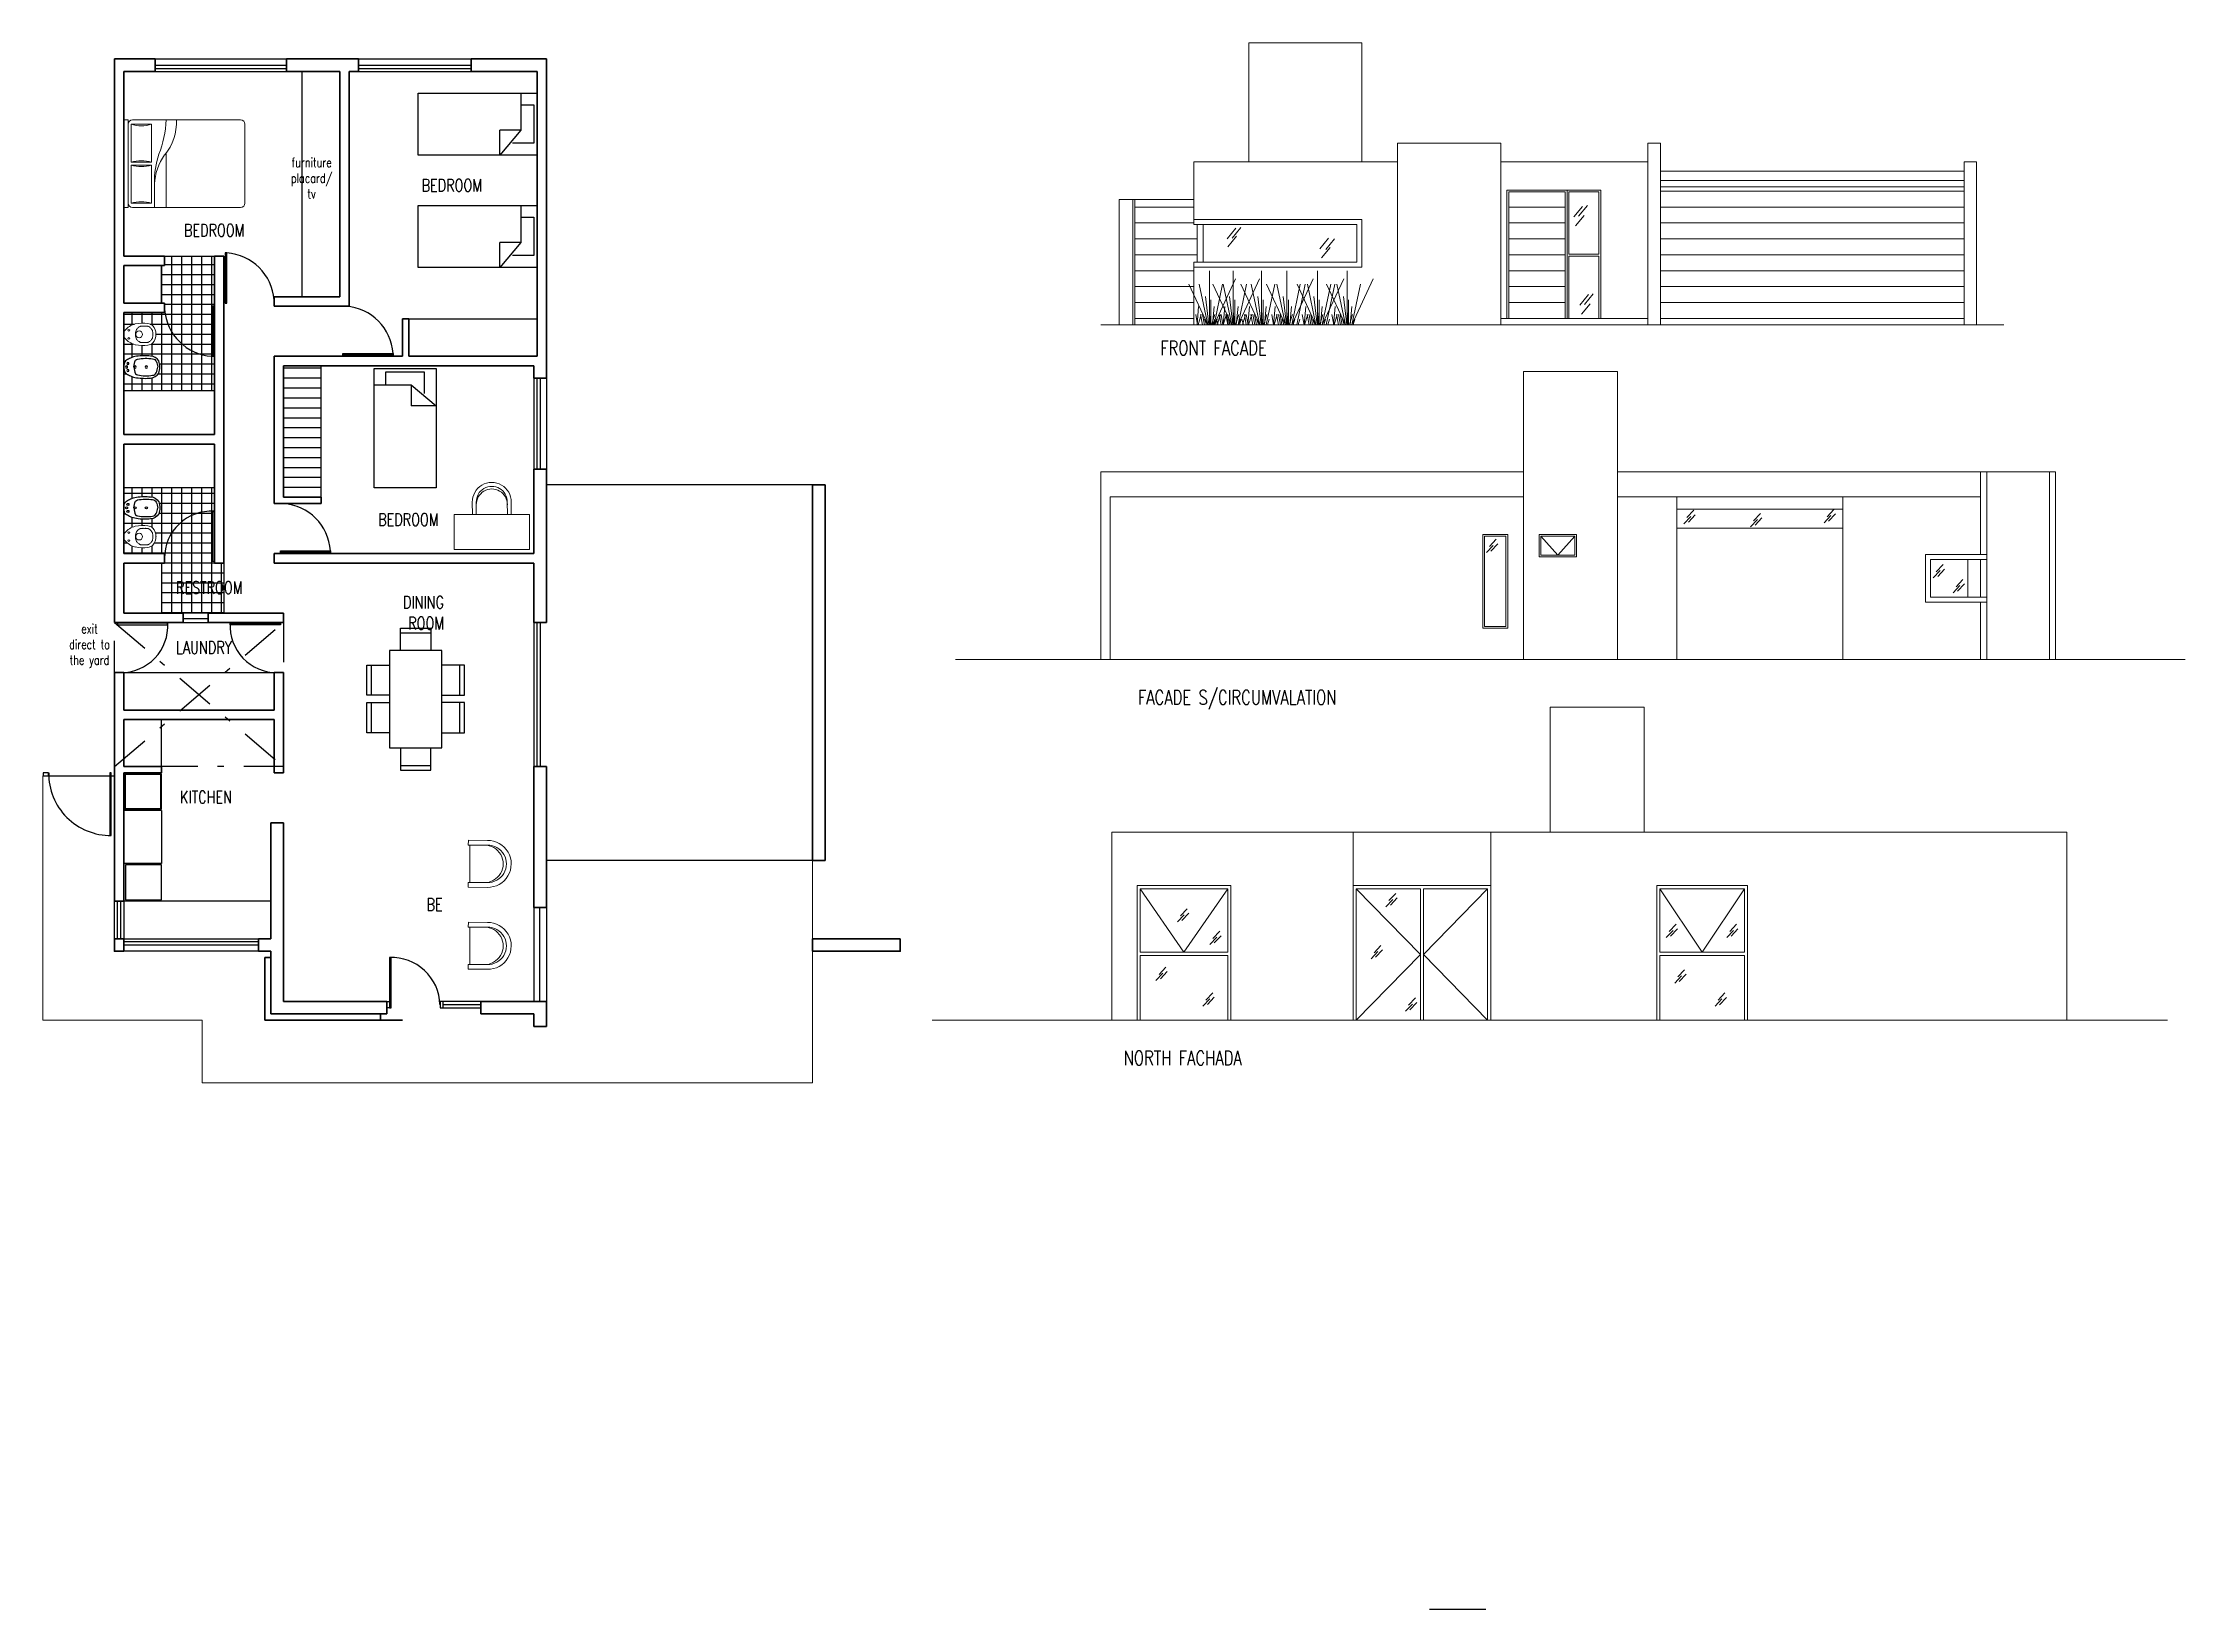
# Model space of a CAD drawing. Header units: millimetres. Extents: x 3225 to 3437, y -321 to -282.
# Drawn here: x 3402.81 to 3437.02, y -320.94 to -295.93 of the extents above; entities outside this region: 1.
import ezdxf

# ---------------------------------------------------------------- set-up
doc = ezdxf.new("R2010")
doc.units = ezdxf.units.MM
doc.linetypes.add('TRAZO_Y_PUNTO', pattern=[25.4, 12.7, -6.35, 0, -6.35])
doc.layers.get('0').update_dxf_attribs({"color": 9})
for name, color, linetype in [('00_LINEASVISTA', 8, 'Continuous'), ('01_CARPINTERIAS', 3, 'Continuous'), ('10_EQUIPAMOVIL', 139, 'Continuous'), ('10_EQUIPO FIJO', 8, 'Continuous'), ('EJES', 12, 'TRAZO_Y_PUNTO'), ('LINEVISTAFINO PA', 250, 'Continuous'), ('T_textos_100', 2, 'Continuous')]:
    doc.layers.add(name, color=color, linetype=linetype)
doc.layers.add('Gris claro fachada', color=254, linetype='Continuous', lineweight=9)
doc.layers.add('T_cotas_100', color=2, linetype='Continuous', lineweight=35)
doc.styles.add('especificaciones', font='romans.shx', dxfattribs={"width": 0.75})

# ---------------------------------------------------------------- blocks, each defined once
blk = doc.blocks.new('kk')
at = {"layer": '10_EQUIPAMOVIL'}
for p, q in [((3221.313, -309.868), (3220.833, -309.868)), ((3221.913, -309.868), (3221.433, -309.868)), ((3220.602, -310.993), (3220.602, -310.153)), ((3220.317, -310.333), (3220.317, -310.813)), ((3222.438, -310.333), (3222.438, -310.813)), ((3221.313, -311.278), (3220.833, -311.278)), ((3221.913, -311.278), (3221.433, -311.278))]:
    blk.add_line(p, q, dxfattribs=at)
for points in [[(3221.313, -310.153), (3221.313, -309.793), (3220.833, -309.793), (3220.833, -310.153)], [(3221.913, -310.153), (3221.913, -309.793), (3221.433, -309.793), (3221.433, -310.153)], [(3220.602, -310.153), (3222.153, -310.153), (3222.153, -310.993), (3220.602, -310.993)], [(3220.602, -310.333), (3220.242, -310.333), (3220.242, -310.813), (3220.602, -310.813)], [(3222.153, -310.333), (3222.513, -310.333), (3222.513, -310.813), (3222.153, -310.813)], [(3221.313, -310.993), (3221.313, -311.353), (3220.833, -311.353), (3220.833, -310.993)], [(3221.913, -310.993), (3221.913, -311.353), (3221.433, -311.353), (3221.433, -310.993)]]:
    blk.add_lwpolyline(points, dxfattribs=at)
blk = doc.blocks.new('cama-s')
at = {"layer": '10_EQUIPAMOVIL'}
for p, q in [((0, 0.488), (0, -0.488)), ((1.875, 0.488), (0, 0.488)), ((0.255, 0.488), (0.255, -0.096)), ((1.875, -0.488), (1.875, 0.488)), ((0.255, 0.303), (0.052, 0.303)), ((0.052, 0.303), (0.052, -0.301)), ((0.052, -0.301), (0.389, -0.301)), ((0.255, -0.096), (0.586, -0.488)), ((0.255, -0.096), (0.586, -0.096)), ((0.586, -0.488), (0.586, -0.096)), ((0, -0.488), (1.875, -0.488))]:
    blk.add_line(p, q, dxfattribs=at)
blk = doc.blocks.new('SAPLS505')
at = {"layer": '10_EQUIPO FIJO'}
blk.add_lwpolyline([(-0.097, -0.628, -0.262722), (-0.176, -0.5, -0.061431), (-0.171, -0.274, -0.073837), (-0.143, -0.178, -0.02136), (-0.11, -0.116, -0.217458), (-0.046, -0.075, -0.067695), (0, -0.071, -0.067639), (0.045, -0.075, -0.190009), (0.109, -0.116, -0.02136), (0.143, -0.178, -0.069685), (0.171, -0.274, -0.061431), (0.176, -0.5, -0.262722), (0.097, -0.628, -0.09682), (0, -0.645, -0.096471), (-0.097, -0.628)], format="xyb", close=True, dxfattribs=at)
for points in [[(-0.127, -0.29, 0.084724), (-0.132, -0.53, 0.252864), (-0.091, -0.589, 0.103412), (-0.001, -0.612, 0.103412)], [(-0.001, -0.231, 0.087783), (-0.109, -0.258, 0.148188), (-0.127, -0.29, 0.09678)], [(0, -0.231, -0.087783), (0.109, -0.258, -0.148188), (0.127, -0.29, -0.09678)], [(0.127, -0.29, -0.084724), (0.132, -0.53, -0.252864), (0.091, -0.589, -0.103412), (0, -0.612, -0.103412)]]:
    blk.add_lwpolyline(points, format="xyb", dxfattribs=at)
for centre, radius in [((-0.056, -0.137), 0.0166), ((0, -0.116), 0.0166), ((0, -0.253), 0.0171), ((0.056, -0.137), 0.0166), ((0, -0.431), 0.0166)]:
    blk.add_circle(centre, radius, dxfattribs=at)
blk = doc.blocks.new('cama 2p02-planta')
for p, q in [((0, -0.762), (0, 0.762)), ((0.076, 0.762), (0, 0.762)), ((0.076, -0.762), (0.076, 0.762)), ((0.152, 0.762), (2.032, 0.762)), ((0.533, 0.343), (0.533, 0.762)), ((0.737, -0.178), (0.737, 0.762)), ((0.483, 0.686), (0.127, 0.686)), ((0.127, 0.686), (0.127, 0.025)), ((0.483, 0.025), (0.483, 0.686)), ((2.108, 0.686), (2.108, -0.686)), ((0.127, 0.025), (0.483, 0.025)), ((0.483, -0.025), (0.127, -0.025)), ((0.127, -0.025), (0.127, -0.686)), ((0.483, -0.686), (0.483, -0.025)), ((0.127, -0.686), (0.483, -0.686)), ((0.076, -0.762), (0, -0.762)), ((2.032, -0.762), (0.152, -0.762))]:
    blk.add_line(p, q)
for centre, radius, start, end in [((0.152, 0.686), 0.0762, 90, 180), ((2.032, 0.686), 0.0762, 0, 90), ((0.305, 1.295), 0.635, 253.7398, 286.2602), ((0.305, -0.584), 0.635, 73.7398, 106.2602), ((1.466, 0.397), 0.934, 182.5398, 216.0403), ((2.127, 0.322), 1.594, 179.2582, 197.8034), ((0.305, 0.584), 0.635, 253.7398, 286.2602), ((-1.131, -0.847), 1.869, 2.616, 21.4069), ((0.019, -0.724), 0.898, 357.5673, 39.5461), ((0.152, -0.686), 0.0762, 180, 270), ((0.305, -1.295), 0.635, 73.7398, 106.2602), ((2.032, -0.686), 0.0762, 270, 0)]:
    blk.add_arc(centre, radius, start, end)
blk = doc.blocks.new('sofa 02-planta')
at = {"linetype": 'ByBlock'}
for p, q in [((-0.686, 0.375), (-0.381, 0.375)), ((-0.686, 0.299), (-0.686, 0.375)), ((-0.381, 0.299), (-0.686, 0.299)), ((-0.66, 0.299), (-0.66, -0.299)), ((-0.381, -0.299), (-0.686, -0.299)), ((-0.686, -0.299), (-0.686, -0.375)), ((-0.686, -0.375), (-0.381, -0.375))]:
    blk.add_line(p, q, dxfattribs=at)
for centre, radius, start, end in [((-0.375, 0), 0.375, 269.0906, 90.9094), ((-0.426, 0), 0.299, 268.861, 91.139), ((-0.375, 0), 0.299, 268.861, 91.139)]:
    blk.add_arc(centre, radius, start, end, dxfattribs=at)

msp = doc.modelspace()

# ---------------------------------------------------------------- hatches: boundary and pattern name
at = {"layer": '00_LINEASVISTA'}
h = msp.add_hatch(dxfattribs=at)
h.set_pattern_fill('ANSI31', color=256, scale=0.05, angle=135, style=0)
h.set_pattern_definition([(7e-15, (3407.24805, -303.18574), (0, -0.15875), [])])
h.paths.add_polyline_path([(3406.648, -301.086), (3407.248, -301.086), (3407.248, -303.186), (3406.648, -303.186)])
at = {"layer": '10_EQUIPAMOVIL'}
h = msp.add_hatch(dxfattribs=at)
h.set_pattern_fill('NET', color=256, scale=0.05, style=0)
h.set_pattern_definition([(0, (6825.92892, -605.38159), (0, 0.15875), []), (90, (6825.92892, -605.38159), (-0.15875, 0), [])])
h.paths.add_polyline_path([(3405.503, -300.136), (3405.528, -300.136), (3405.528, -300.936), (3405.503, -300.936, -0.372752), (3404.748, -300.186), (3404.748, -300.236), (3404.098, -300.236), (3404.098, -300.555, -0.125372), (3404.119, -300.52, -0.055228), (3404.188, -300.459, -0.087544), (3404.282, -300.42, -0.077115), (3404.482, -300.412, -0.148188), (3404.562, -300.448, -0.192995), (3404.612, -300.585, -0.192995), (3404.562, -300.722, -0.148185), (3404.482, -300.757, -0.077115), (3404.282, -300.75, -0.087544), (3404.188, -300.71, -0.055228), (3404.119, -300.65, -0.126749), (3404.098, -300.615), (3404.098, -301.486), (3405.548, -301.486), (3405.548, -299.336), (3404.748, -299.336), (3404.748, -299.486), (3404.698, -299.486), (3404.698, -300.086), (3404.748, -300.086), (3404.748, -300.186, 0.372752), (3405.503, -300.936)])
h.paths.add_polyline_path([(3404.302, -300.936, 0.073837), (3404.206, -300.964, 0.02136), (3404.143, -300.998, 0.217458), (3404.102, -301.062, 0.067695), (3404.098, -301.107, 0.067639), (3404.102, -301.153, 0.190009), (3404.143, -301.217, 0.02136), (3404.206, -301.25, 0.069536), (3404.301, -301.278, 0.061489), (3404.527, -301.283, 0.262722), (3404.655, -301.204, 0.09682), (3404.672, -301.107, 0.096471), (3404.655, -301.01, 0.262722), (3404.527, -300.931, 0.061431)])
h.paths.add_polyline_path([(3404.475, -301.107, -1), (3404.442, -301.107, -1)], flags=16)
h.paths.add_polyline_path([(3404.298, -301.107, -1), (3404.263, -301.107, -1)], flags=16)
h.paths.add_polyline_path([(3404.181, -301.051, -1), (3404.148, -301.051, -1)], flags=16)
h.paths.add_polyline_path([(3404.16, -301.107, -1), (3404.127, -301.107, -1)], flags=16)
h.paths.add_polyline_path([(3404.181, -301.163, -1), (3404.148, -301.163, -1)], flags=16)
h.paths.add_polyline_path([(3404.748, -304.147), (3404.748, -304.236), (3404.698, -304.236), (3404.698, -305.036), (3405.048, -305.036), (3405.448, -305.036), (3405.698, -305.036), (3405.698, -304.236), (3405.548, -304.236), (3405.548, -303.036), (3404.098, -303.036), (3404.098, -303.341, -0.045327), (3404.102, -303.311, -0.190009), (3404.143, -303.247, -0.02136), (3404.206, -303.213, -0.069536), (3404.301, -303.185, -0.061489), (3404.527, -303.18, -0.262722), (3404.655, -303.26, -0.09682), (3404.672, -303.356, -0.096471), (3404.655, -303.453, -0.262722), (3404.527, -303.532, -0.061431), (3404.302, -303.528, -0.073837), (3404.206, -303.5, -0.02136), (3404.143, -303.466, -0.217458), (3404.102, -303.402, -0.045208), (3404.098, -303.371), (3404.098, -303.785, -0.126749), (3404.119, -303.75, -0.055228), (3404.188, -303.689, -0.087544), (3404.282, -303.65, -0.077115), (3404.482, -303.643, -0.148188), (3404.562, -303.678, -0.192995), (3404.612, -303.815, -0.192995), (3404.562, -303.952, -0.148185), (3404.482, -303.987, -0.077115), (3404.282, -303.98, -0.087544), (3404.188, -303.941, -0.055228), (3404.119, -303.88, -0.125372), (3404.098, -303.845), (3404.098, -304.086), (3404.748, -304.086), (3404.748, -304.147, -0.429508), (3405.538, -303.411), (3405.538, -304.211), (3405.513, -304.211), (3405.513, -303.411), (3405.538, -303.411, 0.429508)])
h.paths.add_polyline_path([(3404.842, -304.818), (3406.042, -304.818), (3406.042, -304.479), (3404.842, -304.479)], flags=9)
h = msp.add_hatch(dxfattribs=at)
h.set_pattern_fill('ANSI31', color=256, angle=135, style=0)
h.set_pattern_definition([(180, (3424.9532, -320.9386), (-7e-16, -3.175), [])])
h.paths.add_polyline_path([(3425.853, -318.919), (3424.953, -318.919), (3424.953, -320.939), (3425.853, -320.939)])
at = {"layer": 'Gris claro fachada'}
h = msp.add_hatch(dxfattribs=at)
h.set_pattern_fill('ANSI31', color=256, scale=0.08, angle=135, style=0)
h.set_pattern_definition([(180, (3427.85536, -300.3313), (0, -0.254), [])])
h.paths.add_polyline_path([(3433.488, -298.231), (3428.638, -298.231), (3428.638, -300.331), (3433.488, -300.331)])
h.paths.add_polyline_path([(3426.218, -300.331), (3427.118, -300.331), (3427.118, -298.311), (3426.218, -298.311)])
h.paths.add_polyline_path([(3421.188, -299.431), (3421.238, -299.431), (3421.238, -298.831), (3421.188, -298.831), (3421.188, -298.431), (3420.245, -298.431), (3420.245, -300.431), (3421.188, -300.431)])

# ---------------------------------------------------------------- linework, layer by layer
at = {"layer": '00_LINEASVISTA'}
for p, q in [((3404.598, -296.186), (3406.698, -296.186)), ((3407.847, -296.186), (3409.648, -296.186)), ((3407.248, -303.186), (3407.248, -301.086)), ((3410.848, -301.286), (3410.848, -302.736)), ((3405.548, -301.486), (3404.098, -301.486)), ((3405.548, -303.036), (3404.098, -303.036)), ((3415.098, -302.986), (3410.848, -302.986)), ((3404.698, -304.236), (3404.698, -305.036)), ((3404.098, -305.986), (3406.498, -305.986)), ((3404.698, -307.486), (3404.698, -306.736)), ((3404.698, -308.186), (3404.098, -308.186)), ((3404.698, -308.186), (3404.698, -309.036)), ((3404.698, -309.036), (3404.098, -309.036)), ((3415.098, -308.986), (3410.848, -308.986)), ((3403.948, -310.236), (3403.948, -309.636)), ((3406.448, -309.636), (3404.098, -309.636)), ((3406.248, -310.436), (3404.098, -310.436))]:
    msp.add_line(p, q, dxfattribs=at)
for points in [[(3404.698, -307.603), (3404.108, -307.603), (3404.108, -308.164), (3404.698, -308.164)], [(3404.688, -307.613), (3404.118, -307.613), (3404.118, -308.154), (3404.688, -308.154)], [(3404.698, -309.057), (3404.124, -309.057), (3404.124, -309.616), (3404.698, -309.616)]]:
    msp.add_lwpolyline(points, close=True, dxfattribs=at)
at = {"layer": '01_CARPINTERIAS'}
for p, q in [((3404.598, -296.286), (3406.698, -296.286)), ((3407.847, -296.286), (3409.648, -296.286)), ((3404.598, -296.341), (3406.698, -296.341)), ((3404.598, -296.386), (3406.698, -296.386)), ((3407.847, -296.341), (3409.648, -296.341)), ((3407.847, -296.386), (3409.648, -296.386)), ((3410.648, -301.286), (3410.648, -302.736)), ((3410.693, -301.286), (3410.693, -302.736)), ((3410.748, -301.286), (3410.748, -302.736)), ((3405.448, -305.036), (3405.048, -305.036)), ((3405.048, -305.121), (3405.448, -305.121)), ((3405.048, -305.186), (3405.448, -305.186)), ((3410.648, -305.186), (3410.648, -307.486)), ((3410.693, -305.186), (3410.693, -307.486)), ((3410.748, -305.186), (3410.748, -307.486)), ((3403.998, -310.236), (3403.998, -309.636)), ((3404.048, -310.236), (3404.048, -309.636)), ((3404.098, -309.636), (3404.098, -310.236)), ((3410.648, -309.736), (3410.648, -311.236)), ((3410.743, -311.236), (3410.743, -309.736)), ((3410.848, -309.736), (3410.848, -311.236)), ((3404.098, -310.236), (3406.248, -310.236)), ((3406.248, -310.286), (3404.098, -310.286)), ((3406.248, -310.336), (3404.098, -310.336)), ((3409.198, -311.336), (3409.198, -311.236)), ((3409.198, -311.286), (3409.798, -311.286))]:
    msp.add_line(p, q, dxfattribs=at)
for points in [[(3405.718, -300.086), (3405.743, -300.086), (3405.743, -299.286), (3405.718, -299.286)], [(3405.528, -300.136), (3405.503, -300.136), (3405.503, -300.936), (3405.528, -300.936)], [(3407.598, -300.916), (3407.598, -300.891), (3408.398, -300.891), (3408.398, -300.916)], [(3405.538, -304.211), (3405.513, -304.211), (3405.513, -303.411), (3405.538, -303.411)], [(3406.598, -304.066), (3406.598, -304.041), (3407.398, -304.041), (3407.398, -304.066)], [(3403.998, -305.196), (3403.998, -305.221), (3404.798, -305.221), (3404.798, -305.196)], [(3406.598, -305.196), (3406.598, -305.221), (3405.798, -305.221), (3405.798, -305.196)], [(3402.898, -307.586), (3402.809, -307.586), (3402.809, -307.636), (3402.898, -307.636)], [(3403.898, -307.586), (3403.873, -307.586), (3403.873, -308.586), (3403.898, -308.586)], [(3408.342, -311.336), (3408.367, -311.336), (3408.367, -310.536), (3408.342, -310.536)], [(3408.298, -311.236), (3408.342, -311.236), (3408.342, -311.336), (3408.298, -311.336)], [(3409.798, -311.236), (3409.148, -311.236), (3409.148, -311.336), (3409.798, -311.336)]]:
    msp.add_lwpolyline(points, close=True, dxfattribs=at)
for centre, radius, start, end in [((3405.687, -300.097), 0.813, 4.3043, 86.0764), ((3405.559, -300.125), 0.813, 184.3043, 266.0764), ((3407.587, -300.946), 0.813, 3.9236, 85.6957), ((3405.493, -304.154), 0.745, 86.5084, 180.5159), ((3406.587, -304.096), 0.813, 3.9236, 85.6957), ((3404.055, -305.241), 0.745, 269.4841, 3.4916), ((3406.541, -305.241), 0.745, 176.5084, 270.5159), ((3403.886, -307.598), 0.988, 179.2748, 270.7252), ((3408.377, -311.306), 0.771, 1.4947, 92.6458)]:
    msp.add_arc(centre, radius, start, end, dxfattribs=at)
at = {"layer": '10_EQUIPAMOVIL'}
for p, q in [((3404.748, -299.336), (3405.548, -299.336)), ((3404.698, -300.086), (3404.698, -299.486)), ((3408.648, -300.336), (3410.698, -300.336)), ((3405.698, -304.236), (3405.698, -305.036)), ((3402.809, -307.636), (3403.948, -307.636))]:
    msp.add_line(p, q, dxfattribs=at)
at = {"layer": 'EJES', "ltscale": 0.05}
for p, q in [((3403.948, -305.186), (3406.648, -307.486)), ((3403.948, -307.486), (3406.648, -305.186))]:
    msp.add_line(p, q, dxfattribs=at)
msp.add_lwpolyline([(3406.648, -307.486), (3403.948, -307.486), (3403.948, -305.186), (3406.648, -305.186)], close=True, dxfattribs=at)
at = {"layer": 'Gris claro fachada'}
for p, q in [((3423.868, -295.931), (3422.068, -295.931)), ((3422.068, -295.931), (3422.068, -297.831)), ((3423.868, -297.831), (3423.868, -295.931)), ((3424.438, -297.531), (3426.088, -297.531)), ((3424.438, -297.531), (3424.438, -300.431)), ((3426.088, -300.431), (3426.088, -297.531)), ((3428.438, -297.531), (3428.638, -297.531)), ((3428.438, -297.531), (3428.438, -300.431)), ((3428.638, -297.531), (3428.638, -300.431)), ((3424.438, -297.831), (3421.188, -297.831)), ((3421.188, -298.831), (3421.188, -297.831)), ((3426.088, -297.831), (3428.438, -297.831)), ((3428.638, -297.981), (3433.488, -297.981)), ((3426.188, -300.331), (3426.188, -298.281)), ((3426.188, -298.281), (3427.688, -298.281)), ((3426.218, -300.331), (3426.218, -298.311)), ((3426.218, -298.311), (3427.118, -298.311)), ((3427.118, -300.331), (3427.118, -298.311)), ((3427.148, -300.331), (3427.148, -298.281)), ((3427.178, -299.306), (3427.178, -298.311)), ((3427.178, -298.311), (3427.658, -298.311)), ((3427.658, -298.311), (3427.658, -299.306)), ((3427.688, -298.281), (3427.688, -298.281)), ((3427.688, -298.281), (3427.688, -300.331)), ((3428.638, -298.131), (3433.488, -298.131)), ((3428.638, -298.231), (3433.488, -298.231)), ((3419.995, -298.431), (3421.188, -298.431)), ((3419.995, -298.431), (3419.995, -300.431)), ((3420.215, -300.431), (3420.215, -298.431)), ((3420.215, -298.431), (3420.215, -298.431)), ((3420.245, -298.431), (3420.245, -300.431)), ((3427.257, -298.71), (3427.395, -298.542)), ((3427.284, -298.854), (3427.423, -298.686)), ((3427.333, -298.697), (3427.472, -298.529)), ((3421.188, -298.751), (3423.868, -298.751)), ((3421.188, -298.831), (3423.788, -298.831)), ((3421.238, -298.831), (3421.238, -299.431)), ((3421.338, -298.831), (3421.338, -299.431)), ((3421.721, -299.06), (3421.86, -298.892)), ((3421.728, -299.186), (3421.867, -299.018)), ((3421.798, -299.047), (3421.937, -298.879)), ((3423.788, -299.431), (3423.788, -298.831)), ((3423.868, -299.511), (3423.868, -298.751)), ((3423.198, -299.22), (3423.337, -299.052)), ((3423.226, -299.365), (3423.365, -299.197)), ((3423.294, -299.229), (3423.433, -299.061)), ((3427.658, -299.306), (3427.178, -299.306)), ((3427.178, -300.331), (3427.178, -299.336)), ((3427.658, -299.336), (3427.178, -299.336)), ((3427.658, -299.336), (3427.658, -300.331)), ((3421.188, -299.431), (3423.788, -299.431)), ((3421.188, -299.431), (3421.188, -300.431)), ((3421.188, -299.511), (3423.868, -299.511)), ((3421.435, -300.431), (3421.435, -299.571)), ((3421.511, -300.431), (3421.853, -299.697)), ((3421.818, -300.431), (3421.818, -299.571)), ((3421.894, -300.431), (3422.236, -299.697)), ((3422.267, -300.431), (3422.267, -299.571)), ((3422.675, -300.431), (3422.675, -299.571)), ((3422.75, -300.431), (3423.092, -299.697)), ((3423.164, -300.431), (3423.164, -299.571)), ((3423.239, -300.431), (3423.581, -299.697)), ((3423.635, -300.431), (3423.635, -299.571)), ((3423.71, -300.431), (3424.053, -299.697)), ((3421.41, -300.431), (3421.108, -299.783)), ((3421.41, -300.431), (3421.273, -299.783)), ((3421.429, -300.431), (3421.376, -299.982)), ((3421.46, -300.431), (3421.46, -300.034)), ((3421.793, -300.431), (3421.491, -299.783)), ((3421.511, -300.431), (3421.647, -299.783)), ((3421.793, -300.431), (3421.656, -299.783)), ((3421.812, -300.431), (3421.759, -299.982)), ((3421.843, -300.431), (3421.843, -300.034)), ((3421.894, -300.431), (3422.031, -299.783)), ((3422.242, -300.431), (3421.939, -299.783)), ((3422.242, -300.431), (3422.105, -299.783)), ((3422.261, -300.431), (3422.207, -299.982)), ((3422.292, -300.431), (3422.292, -300.034)), ((3422.342, -300.431), (3422.479, -299.783)), ((3422.65, -300.431), (3422.347, -299.783)), ((3422.65, -300.431), (3422.513, -299.783)), ((3422.669, -300.431), (3422.615, -299.982)), ((3422.7, -300.431), (3422.7, -300.034)), ((3422.75, -300.431), (3422.887, -299.783)), ((3422.831, -300.431), (3422.968, -299.783)), ((3423.138, -300.431), (3422.836, -299.783)), ((3423.138, -300.431), (3423.002, -299.783)), ((3423.157, -300.431), (3423.104, -299.982)), ((3423.189, -300.431), (3423.189, -300.034)), ((3423.239, -300.431), (3423.376, -299.783)), ((3423.303, -300.431), (3423.439, -299.783)), ((3423.61, -300.431), (3423.307, -299.783)), ((3423.61, -300.431), (3423.473, -299.783)), ((3423.629, -300.431), (3423.575, -299.982)), ((3423.66, -300.431), (3423.66, -300.034)), ((3423.71, -300.431), (3423.847, -299.783)), ((3427.35, -300.119), (3427.488, -299.951)), ((3427.426, -300.107), (3427.565, -299.939)), ((3421.248, -300.431), (3421.218, -300.268)), ((3421.238, -300.431), (3421.264, -300.14)), ((3421.254, -300.431), (3421.305, -300.267)), ((3421.324, -300.431), (3421.294, -300.268)), ((3421.356, -300.431), (3421.326, -300.268)), ((3421.387, -300.431), (3421.359, -300.342)), ((3421.449, -300.431), (3421.439, -300.242)), ((3421.471, -300.431), (3421.522, -300.267)), ((3421.483, -300.431), (3421.51, -300.14)), ((3421.495, -300.431), (3421.523, -300.342)), ((3421.534, -300.431), (3421.561, -300.342)), ((3421.578, -300.431), (3421.55, -300.342)), ((3421.56, -300.431), (3421.611, -300.267)), ((3421.623, -300.431), (3421.593, -300.268)), ((3421.652, -300.431), (3421.622, -300.268)), ((3421.654, -300.431), (3421.681, -300.14)), ((3421.658, -300.431), (3421.709, -300.267)), ((3421.728, -300.431), (3421.698, -300.268)), ((3421.739, -300.431), (3421.709, -300.268)), ((3421.76, -300.431), (3421.73, -300.268)), ((3421.77, -300.431), (3421.742, -300.342)), ((3421.832, -300.431), (3421.822, -300.242)), ((3421.854, -300.431), (3421.905, -300.267)), ((3421.866, -300.431), (3421.893, -300.14)), ((3421.897, -300.431), (3421.925, -300.342)), ((3421.917, -300.431), (3421.945, -300.342)), ((3421.98, -300.431), (3421.952, -300.342)), ((3421.962, -300.431), (3422.013, -300.267)), ((3422.025, -300.431), (3421.995, -300.268)), ((3422.054, -300.431), (3422.024, -300.268)), ((3422.051, -300.431), (3422.078, -300.14)), ((3422.06, -300.431), (3422.111, -300.267)), ((3422.13, -300.431), (3422.1, -300.268)), ((3422.162, -300.431), (3422.132, -300.268)), ((3422.188, -300.431), (3422.157, -300.268)), ((3422.219, -300.431), (3422.191, -300.342)), ((3422.281, -300.431), (3422.271, -300.242)), ((3422.303, -300.431), (3422.354, -300.267)), ((3422.315, -300.431), (3422.341, -300.14)), ((3422.365, -300.431), (3422.393, -300.342)), ((3422.461, -300.431), (3422.431, -300.268)), ((3422.459, -300.431), (3422.486, -300.14)), ((3422.468, -300.431), (3422.518, -300.267)), ((3422.538, -300.431), (3422.508, -300.268)), ((3422.57, -300.431), (3422.539, -300.268)), ((3422.595, -300.431), (3422.565, -300.268)), ((3422.626, -300.431), (3422.599, -300.342)), ((3422.688, -300.431), (3422.679, -300.242)), ((3422.711, -300.431), (3422.761, -300.267)), ((3422.723, -300.431), (3422.749, -300.14)), ((3422.773, -300.431), (3422.801, -300.342)), ((3422.854, -300.431), (3422.882, -300.342)), ((3422.95, -300.431), (3422.92, -300.268)), ((3422.948, -300.431), (3422.975, -300.14)), ((3422.957, -300.431), (3423.007, -300.267)), ((3423.027, -300.431), (3422.997, -300.268)), ((3423.058, -300.431), (3423.028, -300.268)), ((3423.084, -300.431), (3423.054, -300.268)), ((3423.115, -300.431), (3423.088, -300.342)), ((3423.177, -300.431), (3423.167, -300.242)), ((3423.2, -300.431), (3423.25, -300.267)), ((3423.211, -300.431), (3423.238, -300.14)), ((3423.262, -300.431), (3423.29, -300.342)), ((3423.326, -300.431), (3423.353, -300.342)), ((3423.422, -300.431), (3423.392, -300.268)), ((3423.42, -300.431), (3423.446, -300.14)), ((3423.428, -300.431), (3423.479, -300.267)), ((3423.498, -300.431), (3423.468, -300.268)), ((3423.53, -300.431), (3423.5, -300.268)), ((3423.556, -300.431), (3423.526, -300.268)), ((3423.587, -300.431), (3423.559, -300.342)), ((3423.649, -300.431), (3423.639, -300.242)), ((3423.671, -300.431), (3423.722, -300.267)), ((3423.683, -300.431), (3423.709, -300.14)), ((3423.734, -300.431), (3423.761, -300.342)), ((3426.088, -300.331), (3428.438, -300.331)), ((3427.377, -300.264), (3427.516, -300.096)), ((3428.638, -300.331), (3433.488, -300.331)), ((3404.094, -300.578), (3404.096, -300.566)), ((3404.094, -300.578), (3404.094, -300.592)), ((3404.096, -300.604), (3404.094, -300.592)), ((3419.7, -300.431), (3434.121, -300.431)), ((3419.995, -300.431), (3423.812, -300.431)), ((3427.951, -301.179), (3426.451, -301.179)), ((3426.451, -301.179), (3426.451, -305.779)), ((3427.951, -305.779), (3427.951, -301.179)), ((3426.451, -302.779), (3419.701, -302.779)), ((3419.701, -302.779), (3419.701, -305.779)), ((3434.951, -302.779), (3427.951, -302.779)), ((3433.751, -303.179), (3433.751, -302.779)), ((3433.851, -305.779), (3433.851, -302.779)), ((3434.852, -305.779), (3434.852, -302.779)), ((3434.951, -302.779), (3434.951, -305.779)), ((3409.665, -303.459), (3409.664, -303.266)), ((3409.727, -303.266), (3409.728, -303.459)), ((3410.223, -303.263), (3410.224, -303.459)), ((3410.287, -303.459), (3410.287, -303.263)), ((3419.851, -305.779), (3419.851, -303.179)), ((3419.851, -303.179), (3426.451, -303.179)), ((3427.951, -303.179), (3433.751, -303.179)), ((3428.901, -305.779), (3428.901, -303.179)), ((3428.901, -303.379), (3431.551, -303.379)), ((3429.062, -303.511), (3429.171, -303.395)), ((3429.085, -303.582), (3429.194, -303.466)), ((3430.127, -303.562), (3430.236, -303.446)), ((3431.254, -303.594), (3431.363, -303.477)), ((3431.302, -303.497), (3431.411, -303.381)), ((3431.325, -303.568), (3431.433, -303.452)), ((3431.551, -303.179), (3431.551, -305.779)), ((3433.751, -303.179), (3433.751, -304.099)), ((3404.096, -303.796), (3404.094, -303.808)), ((3404.094, -303.822), (3404.094, -303.808)), ((3404.094, -303.822), (3404.096, -303.834)), ((3426.201, -303.779), (3425.801, -303.779)), ((3425.801, -303.779), (3425.801, -305.279)), ((3426.171, -303.809), (3425.831, -303.809)), ((3425.831, -303.809), (3425.831, -305.249)), ((3426.171, -305.249), (3426.171, -303.809)), ((3426.201, -305.279), (3426.201, -303.779)), ((3426.701, -304.139), (3426.701, -303.779)), ((3426.701, -303.779), (3427.301, -303.779)), ((3426.731, -303.809), (3427.271, -303.809)), ((3426.731, -304.109), (3426.731, -303.809)), ((3426.731, -303.809), (3427.001, -304.109)), ((3427.001, -304.109), (3427.271, -303.809)), ((3427.271, -303.809), (3427.271, -304.109)), ((3427.301, -303.779), (3427.301, -304.139)), ((3428.901, -303.679), (3431.551, -303.679)), ((3429.014, -303.608), (3429.123, -303.491)), ((3430.079, -303.658), (3430.188, -303.542)), ((3430.15, -303.633), (3430.259, -303.516)), ((3425.86, -304.07), (3425.969, -303.954)), ((3425.908, -303.974), (3426.017, -303.858)), ((3425.931, -304.045), (3426.04, -303.929)), ((3426.701, -304.139), (3427.301, -304.139)), ((3426.731, -304.109), (3427.271, -304.109)), ((3432.871, -304.099), (3433.851, -304.099)), ((3432.871, -304.099), (3432.871, -304.859)), ((3432.951, -304.179), (3433.851, -304.179)), ((3432.951, -304.179), (3432.951, -304.779)), ((3432.996, -304.474), (3433.105, -304.358)), ((3433.044, -304.378), (3433.153, -304.262)), ((3433.067, -304.449), (3433.176, -304.332)), ((3433.361, -304.617), (3433.47, -304.501)), ((3433.551, -304.179), (3433.551, -304.779)), ((3433.751, -304.179), (3433.751, -304.779)), ((3432.951, -304.779), (3433.851, -304.779)), ((3433.313, -304.713), (3433.422, -304.597)), ((3433.384, -304.688), (3433.493, -304.571)), ((3432.871, -304.859), (3433.851, -304.859)), ((3433.751, -304.859), (3433.751, -305.779)), ((3425.801, -305.279), (3426.201, -305.279)), ((3425.831, -305.249), (3426.171, -305.249)), ((3437.019, -305.779), (3417.383, -305.779)), ((3426.88, -308.536), (3426.88, -306.536)), ((3426.88, -306.536), (3428.38, -306.536)), ((3428.38, -306.536), (3428.38, -308.536)), ((3402.805, -311.536), (3402.805, -307.636)), ((3419.88, -308.536), (3435.13, -308.536)), ((3419.88, -308.536), (3419.88, -311.536)), ((3423.73, -308.536), (3423.73, -311.536)), ((3425.93, -308.536), (3425.93, -311.536)), ((3435.13, -308.536), (3435.13, -311.536)), ((3415.098, -310.236), (3415.098, -308.986)), ((3420.28, -309.386), (3421.78, -309.386)), ((3420.28, -309.386), (3420.28, -311.536)), ((3420.33, -309.436), (3421.73, -309.436)), ((3420.33, -309.436), (3420.33, -310.451)), ((3420.33, -309.436), (3421.03, -310.451)), ((3421.03, -310.451), (3421.73, -309.436)), ((3421.73, -309.436), (3421.73, -310.451)), ((3421.78, -309.386), (3421.78, -311.536)), ((3423.73, -309.386), (3425.93, -309.386)), ((3423.78, -309.436), (3423.78, -311.536)), ((3423.78, -309.436), (3424.805, -309.436)), ((3423.78, -309.436), (3424.805, -310.486)), ((3424.256, -309.723), (3424.365, -309.607)), ((3424.304, -309.627), (3424.413, -309.511)), ((3424.327, -309.698), (3424.435, -309.581)), ((3424.805, -309.436), (3424.805, -311.536)), ((3424.855, -309.436), (3424.855, -311.536)), ((3424.855, -309.436), (3425.88, -309.436)), ((3425.88, -309.436), (3424.855, -310.486)), ((3425.88, -309.436), (3425.88, -311.536)), ((3428.58, -309.386), (3430.03, -309.386)), ((3428.58, -309.386), (3428.58, -311.536)), ((3428.63, -309.436), (3429.98, -309.436)), ((3428.63, -309.436), (3428.63, -310.451)), ((3429.305, -310.451), (3428.63, -309.436)), ((3429.305, -310.451), (3429.98, -309.436)), ((3429.98, -309.436), (3429.98, -310.451)), ((3430.03, -309.386), (3430.03, -311.536)), ((3420.925, -309.967), (3421.034, -309.851)), ((3420.973, -309.871), (3421.082, -309.755)), ((3420.996, -309.942), (3421.105, -309.825)), ((3421.443, -310.327), (3421.552, -310.211)), ((3421.491, -310.231), (3421.6, -310.115)), ((3421.514, -310.302), (3421.623, -310.186)), ((3428.731, -310.217), (3428.84, -310.101)), ((3428.78, -310.121), (3428.888, -310.004)), ((3428.802, -310.192), (3428.911, -310.075)), ((3429.699, -310.217), (3429.807, -310.101)), ((3429.747, -310.121), (3429.856, -310.004)), ((3429.77, -310.192), (3429.878, -310.075)), ((3415.098, -310.436), (3415.098, -312.536)), ((3420.33, -310.451), (3421.73, -310.451)), ((3420.33, -310.501), (3420.33, -311.536)), ((3420.33, -310.501), (3421.73, -310.501)), ((3421.73, -310.501), (3421.73, -311.536)), ((3424.805, -310.486), (3423.78, -311.536)), ((3424.018, -310.554), (3424.127, -310.437)), ((3424.066, -310.458), (3424.175, -310.341)), ((3424.089, -310.528), (3424.198, -310.412)), ((3424.855, -310.486), (3425.88, -311.536)), ((3428.63, -310.451), (3429.98, -310.451)), ((3428.63, -310.501), (3428.63, -311.536)), ((3428.63, -310.501), (3429.98, -310.501)), ((3429.98, -310.501), (3429.98, -311.536)), ((3420.583, -310.9), (3420.691, -310.783)), ((3420.631, -310.804), (3420.74, -310.687)), ((3420.653, -310.875), (3420.762, -310.758)), ((3428.868, -310.942), (3428.977, -310.825)), ((3428.916, -310.845), (3429.025, -310.729)), ((3428.939, -310.916), (3429.048, -310.8)), ((3421.333, -311.31), (3421.442, -311.194)), ((3421.381, -311.214), (3421.49, -311.097)), ((3421.404, -311.285), (3421.513, -311.168)), ((3424.568, -311.393), (3424.677, -311.277)), ((3424.616, -311.297), (3424.725, -311.181)), ((3424.639, -311.368), (3424.748, -311.251)), ((3429.513, -311.313), (3429.621, -311.197)), ((3429.561, -311.217), (3429.67, -311.101)), ((3429.584, -311.288), (3429.692, -311.172)), ((3405.348, -311.536), (3402.805, -311.536)), ((3405.348, -311.536), (3405.348, -312.536)), ((3417.009, -311.536), (3436.739, -311.536)), ((3405.348, -312.536), (3415.098, -312.536))]:
    msp.add_line(p, q, dxfattribs=at)
for points in [[(3433.688, -300.431), (3433.488, -300.431), (3433.488, -297.831), (3433.688, -297.831)], [(3410.576, -304.02), (3409.376, -304.02), (3409.376, -303.459), (3410.576, -303.459)]]:
    msp.add_lwpolyline(points, close=True, dxfattribs=at)
for points in [[(3404.284, -300.57), (3404.285, -300.552, -0.028747), (3404.293, -300.524, -0.052421), (3404.299, -300.51, -0.050041), (3404.312, -300.493, -0.040538), (3404.33, -300.476, -0.036304), (3404.352, -300.46, -0.08346), (3404.363, -300.456, -0.024812), (3404.374, -300.455, -0.009631), (3404.4, -300.453, -0.014344), (3404.409, -300.452, -0.009208), (3404.424, -300.453)], [(3404.284, -300.6), (3404.285, -300.618, 0.028747), (3404.293, -300.646, 0.052421), (3404.299, -300.66, 0.050041), (3404.312, -300.677, 0.040538), (3404.33, -300.694, 0.036304), (3404.352, -300.709, 0.08346), (3404.363, -300.714, 0.024812), (3404.374, -300.715, 0.009631), (3404.4, -300.717, 0.014344), (3404.409, -300.717, 0.009208), (3404.424, -300.717)], [(3404.564, -300.57), (3404.562, -300.552, 0.028747), (3404.555, -300.524, 0.052421), (3404.548, -300.51, 0.050041), (3404.536, -300.493, 0.040538), (3404.517, -300.476, 0.036304), (3404.495, -300.46, 0.08346), (3404.484, -300.456, 0.024812), (3404.474, -300.455, 0.009631), (3404.447, -300.453, 0.014344), (3404.438, -300.452, 0.009208), (3404.424, -300.453)], [(3404.564, -300.6), (3404.562, -300.618, -0.028747), (3404.555, -300.646, -0.052421), (3404.548, -300.66, -0.050041), (3404.536, -300.677, -0.040538), (3404.517, -300.694, -0.036304), (3404.495, -300.709, -0.08346), (3404.484, -300.714, -0.024812), (3404.474, -300.715, -0.009631), (3404.447, -300.717, -0.014344), (3404.438, -300.717, -0.009208), (3404.424, -300.717)], [(3404.284, -303.8), (3404.285, -303.782, -0.028747), (3404.293, -303.754, -0.052421), (3404.299, -303.74, -0.050041), (3404.312, -303.723, -0.040538), (3404.33, -303.706, -0.036304), (3404.352, -303.69, -0.08346), (3404.363, -303.686, -0.024812), (3404.374, -303.685, -0.009631), (3404.4, -303.683, -0.014344), (3404.409, -303.682, -0.009208), (3404.424, -303.683)], [(3404.564, -303.8), (3404.562, -303.782, 0.028747), (3404.555, -303.754, 0.052421), (3404.548, -303.74, 0.050041), (3404.536, -303.723, 0.040538), (3404.517, -303.706, 0.036304), (3404.495, -303.69, 0.08346), (3404.484, -303.686, 0.024812), (3404.474, -303.685, 0.009631), (3404.447, -303.683, 0.014344), (3404.438, -303.682, 0.009208), (3404.424, -303.683)], [(3404.284, -303.83), (3404.285, -303.848, 0.028747), (3404.293, -303.876, 0.052421), (3404.299, -303.89, 0.050041), (3404.312, -303.907, 0.040538), (3404.33, -303.924, 0.036304), (3404.352, -303.939, 0.08346), (3404.363, -303.944, 0.024812), (3404.374, -303.945, 0.009631), (3404.4, -303.947, 0.014344), (3404.409, -303.947, 0.009208), (3404.424, -303.947)], [(3404.564, -303.83), (3404.562, -303.848, -0.028747), (3404.555, -303.876, -0.052421), (3404.548, -303.89, -0.050041), (3404.536, -303.907, -0.040538), (3404.517, -303.924, -0.036304), (3404.495, -303.939, -0.08346), (3404.484, -303.944, -0.024812), (3404.474, -303.945, -0.009631), (3404.447, -303.947, -0.014344), (3404.438, -303.947, -0.009208), (3404.424, -303.947)]]:
    msp.add_lwpolyline(points, format="xyb", dxfattribs=at)
for points in [[(3404.284, -300.57), (3404.284, -300.585)], [(3404.284, -300.6), (3404.284, -300.585)], [(3404.564, -300.57), (3404.564, -300.585)], [(3404.564, -300.6), (3404.564, -300.585)], [(3404.284, -303.8), (3404.284, -303.815)], [(3404.284, -303.83), (3404.284, -303.815)], [(3404.564, -303.8), (3404.564, -303.815)], [(3404.564, -303.83), (3404.564, -303.815)]]:
    msp.add_lwpolyline(points, dxfattribs=at)
for centre, radius in [((3404.179, -300.521), 0.0141), ((3404.179, -300.649), 0.0141), ((3404.342, -300.585), 0.0535), ((3404.179, -303.751), 0.0141), ((3404.342, -303.815), 0.0535), ((3404.179, -303.879), 0.0141)]:
    msp.add_circle(centre, radius, dxfattribs=at)
for centre, radius, start, end in [((3404.177, -300.578), 0.0825, 135.423, 172.002), ((3404.177, -300.592), 0.0817, 188.0036, 224.6981), ((3404.426, -300.804), 0.419, 124.6475, 137.2919), ((3404.426, -300.366), 0.419, 222.7081, 235.3525), ((3404.347, -300.706), 0.294, 102.7759, 122.7885), ((3404.347, -300.463), 0.294, 237.2115, 257.2241), ((3404.405, -301.06), 0.652, 83.0992, 100.8736), ((3404.464, -300.562), 0.151, 49.5184, 82.6483), ((3404.464, -300.607), 0.151, 277.3517, 310.4816), ((3404.416, -300.578), 0.196, 358.1295, 41.8296), ((3404.416, -300.591), 0.196, 318.1704, 1.8705), ((3404.612, -300.585), 0.000649, 1.8705, 358.1295), ((3404.405, -300.11), 0.652, 259.1264, 276.9008), ((3409.975, -303.26), 0.311, 359.3461, 181.1649), ((3409.975, -303.26), 0.248, 359.1164, 181.3945), ((3409.976, -303.302), 0.248, 359.1164, 181.3945), ((3404.177, -303.807), 0.0817, 135.3019, 171.9964), ((3404.426, -304.034), 0.419, 124.6475, 137.2919), ((3404.347, -303.937), 0.294, 102.7759, 122.7885), ((3404.405, -304.29), 0.652, 83.0992, 100.8736), ((3404.464, -303.793), 0.151, 49.5184, 82.6483), ((3404.416, -303.809), 0.196, 358.1295, 41.8296), ((3404.416, -303.821), 0.196, 318.1704, 1.8705), ((3404.612, -303.815), 0.000649, 1.8705, 358.1295), ((3404.177, -303.822), 0.0825, 187.998, 224.577), ((3404.426, -303.596), 0.419, 222.7081, 235.3525), ((3404.347, -303.694), 0.294, 237.2115, 257.2241), ((3404.405, -303.34), 0.652, 259.1264, 276.9008), ((3404.464, -303.837), 0.151, 277.3517, 310.4816)]:
    msp.add_arc(centre, radius, start, end, dxfattribs=at)
at = {"layer": 'LINEVISTAFINO PA'}
msp.add_line((3406.948, -299.986), (3406.948, -296.386), dxfattribs=at)
at = {"layer": 'T_cotas_100'}
for p, q in [((3403.948, -296.186), (3404.598, -296.186)), ((3403.948, -305.186), (3403.948, -296.186)), ((3404.598, -296.386), (3404.598, -296.186)), ((3406.698, -296.186), (3407.847, -296.186)), ((3406.698, -296.386), (3406.698, -296.186)), ((3407.847, -296.386), (3407.847, -296.186)), ((3409.648, -296.386), (3409.648, -296.186)), ((3409.648, -296.186), (3410.848, -296.186)), ((3410.848, -301.286), (3410.848, -296.186)), ((3404.098, -296.386), (3404.598, -296.386)), ((3404.098, -299.336), (3404.098, -296.386)), ((3406.698, -296.386), (3407.548, -296.386)), ((3407.548, -299.986), (3407.548, -296.386)), ((3407.698, -296.386), (3407.847, -296.386)), ((3407.698, -300.136), (3407.698, -296.386)), ((3407.698, -300.136), (3407.698, -296.386)), ((3410.698, -296.386), (3409.648, -296.386)), ((3410.698, -300.936), (3410.698, -296.386)), ((3404.098, -299.336), (3404.748, -299.336)), ((3404.748, -299.486), (3404.748, -299.336)), ((3405.548, -302.186), (3405.548, -299.336)), ((3405.548, -299.336), (3405.698, -299.336)), ((3405.698, -304.236), (3405.698, -299.336)), ((3404.098, -300.086), (3404.098, -299.486)), ((3404.098, -299.486), (3404.748, -299.486)), ((3406.498, -299.986), (3407.548, -299.986)), ((3406.498, -300.136), (3406.498, -299.986)), ((3404.098, -300.086), (3404.748, -300.086)), ((3404.098, -302.186), (3404.098, -300.236)), ((3404.098, -300.236), (3404.748, -300.236)), ((3404.748, -300.236), (3404.748, -300.086)), ((3406.498, -300.136), (3407.698, -300.136)), ((3408.548, -300.336), (3408.548, -300.936)), ((3408.548, -300.336), (3408.648, -300.336)), ((3408.648, -300.336), (3408.648, -300.936)), ((3406.498, -303.286), (3406.498, -300.936)), ((3406.498, -300.936), (3408.548, -300.936)), ((3406.648, -303.186), (3406.648, -301.086)), ((3406.648, -301.086), (3410.648, -301.086)), ((3408.648, -300.936), (3410.698, -300.936)), ((3410.648, -301.086), (3410.648, -301.286)), ((3410.648, -301.286), (3410.848, -301.286)), ((3404.098, -302.186), (3405.548, -302.186)), ((3404.098, -302.336), (3405.548, -302.336)), ((3404.098, -304.086), (3404.098, -302.336)), ((3405.548, -304.236), (3405.548, -302.336)), ((3410.648, -302.736), (3410.848, -302.736)), ((3410.648, -302.736), (3410.648, -304.086)), ((3410.848, -302.736), (3410.848, -305.186)), ((3415.098, -308.986), (3415.098, -302.986)), ((3415.298, -302.986), (3415.098, -302.986)), ((3415.298, -308.986), (3415.298, -302.986)), ((3406.498, -303.286), (3407.248, -303.286)), ((3407.248, -303.186), (3406.648, -303.186)), ((3407.248, -303.286), (3407.248, -303.186)), ((3410.648, -303.736), (3410.648, -304.086)), ((3404.748, -304.086), (3404.098, -304.086)), ((3404.748, -304.236), (3404.748, -304.086)), ((3406.498, -304.236), (3406.498, -304.086)), ((3406.498, -304.086), (3410.648, -304.086)), ((3404.098, -305.036), (3404.098, -304.236)), ((3404.698, -304.236), (3404.098, -304.236)), ((3404.098, -304.236), (3404.748, -304.236)), ((3405.698, -304.236), (3405.548, -304.236)), ((3406.498, -304.236), (3410.648, -304.236)), ((3410.648, -304.236), (3410.648, -305.186)), ((3403.948, -305.186), (3405.048, -305.186)), ((3404.098, -305.036), (3405.048, -305.036)), ((3405.048, -305.036), (3405.048, -305.186)), ((3405.448, -305.036), (3406.648, -305.036)), ((3405.448, -305.036), (3405.448, -305.186)), ((3405.448, -305.186), (3406.648, -305.186)), ((3406.648, -305.186), (3406.648, -305.036)), ((3410.648, -305.186), (3410.848, -305.186)), ((3403.948, -309.636), (3403.948, -305.986)), ((3403.948, -305.986), (3404.098, -305.986)), ((3404.098, -306.586), (3404.098, -305.986)), ((3406.498, -306.586), (3406.498, -305.986)), ((3406.498, -305.986), (3406.648, -305.986)), ((3406.648, -307.586), (3406.648, -305.986)), ((3404.098, -306.586), (3406.498, -306.586)), ((3404.098, -307.486), (3404.098, -306.736)), ((3404.098, -306.736), (3406.498, -306.736)), ((3406.498, -307.586), (3406.498, -306.736)), ((3404.098, -307.486), (3404.698, -307.486)), ((3404.098, -309.636), (3404.098, -307.586)), ((3404.698, -307.586), (3404.098, -307.586)), ((3404.698, -307.486), (3404.698, -307.586)), ((3406.498, -307.586), (3406.648, -307.586)), ((3410.648, -307.486), (3410.648, -309.736)), ((3410.648, -307.486), (3410.848, -307.486)), ((3410.848, -307.486), (3410.848, -309.736)), ((3406.448, -309.986), (3406.448, -308.386)), ((3406.448, -308.386), (3406.648, -308.386)), ((3406.648, -308.386), (3406.648, -311.236)), ((3415.298, -308.986), (3415.098, -308.986)), ((3404.098, -309.636), (3403.948, -309.636)), ((3406.448, -310.236), (3406.448, -309.386)), ((3410.648, -309.736), (3410.848, -309.736)), ((3406.448, -310.236), (3406.248, -310.236)), ((3406.248, -310.236), (3406.248, -310.436)), ((3406.348, -310.436), (3406.248, -310.436)), ((3406.448, -310.436), (3406.248, -310.436)), ((3406.348, -310.536), (3406.348, -311.536)), ((3406.448, -310.536), (3406.348, -310.536)), ((3406.448, -310.436), (3406.448, -311.436)), ((3406.648, -311.236), (3408.298, -311.236)), ((3408.298, -311.236), (3408.298, -311.436)), ((3409.798, -311.236), (3410.848, -311.236)), ((3409.798, -311.236), (3409.798, -311.436)), ((3410.848, -311.236), (3410.848, -311.636)), ((3408.548, -311.536), (3406.348, -311.536)), ((3406.448, -311.436), (3408.298, -311.436)), ((3408.198, -311.436), (3408.198, -311.536)), ((3409.798, -311.436), (3410.648, -311.436)), ((3410.648, -311.636), (3410.648, -311.436)), ((3410.848, -311.636), (3410.648, -311.636))]:
    msp.add_line(p, q, dxfattribs=at)
for points in [[(3404.098, -310.436), (3403.948, -310.436), (3403.948, -310.236), (3404.098, -310.236)], [(3416.498, -310.236), (3415.098, -310.236), (3415.098, -310.436), (3416.498, -310.436)]]:
    msp.add_lwpolyline(points, close=True, dxfattribs=at)

# ---------------------------------------------------------------- block references
at = {"layer": 'Gris claro fachada', "xscale": -1.013662406284668, "yscale": 1.013662406284668, "zscale": 1.013662406284668}
for p in [(3410.698, -297.23), (3410.698, -299.021)]:
    msp.add_blockref('cama-s', p, dxfattribs=at)
at = {"layer": 'Gris claro fachada'}
for name, p, xscale, yscale, zscale, rotation in [('cama 2p02-planta', (3404.098, -297.861), -0.91800000000012, 0.91800000000012, 0.918, 180), ('cama-s', (3408.59, -301.133), -1.013662406284668, 1.013662406284668, 1.013662406284668, 90)]:
    msp.add_blockref(name, p, dxfattribs=dict(at, xscale=xscale, yscale=yscale, zscale=zscale, rotation=rotation))
at = {"layer": 'Gris claro fachada', "xscale": -1}
for name, p, rotation in [('SAPLS505', (3404.027, -301.107), 90), ('kk', (3098.186, 2914.968), 90), ('sofa 02-planta', (3410.285, -309.041), 179.7445068162628), ('sofa 02-planta', (3410.285, -310.35), 179.7445068162628)]:
    msp.add_blockref(name, p, dxfattribs=dict(at, rotation=rotation))
at = {"layer": 'Gris claro fachada', "rotation": 90.00000000000001}
msp.add_blockref('SAPLS505', (3404.027, -303.356), dxfattribs=at)

# ---------------------------------------------------------------- texts
at = {"layer": 'Gris claro fachada', "attachment_point": 3, "style": 'especificaciones'}
for s, width, insert, char_height in [('FRONT FACADE', 3.17593, (3422.351, -300.69), 0.23), ('DINING ROOM', 0.73159, (3409.212, -304.763), 0.2), ('FACADE S/CIRCUMVALATION', 4.40631, (3423.465, -306.266), 0.23), ('NORTH FACHADA', 4.40631, (3421.952, -312.023), 0.23)]:
    msp.add_mtext_dynamic_manual_height_columns(s, width=width, gutter_width=0.5, heights=[0], dxfattribs=dict(at, insert=insert, char_height=char_height))
at = {"layer": 'T_textos_100', "insert": (3224.751, -281.505), "char_height": 0.2, "width": 2.47446, "attachment_point": 2, "style": 'especificaciones'}
msp.add_mtext(' \\P ', dxfattribs=at)
at = {"layer": 'T_textos_100', "attachment_point": 3, "style": 'especificaciones'}
for s, heights, insert, char_height in [('\\pxqc;furniture placard/\\Ptv', [-0.679], (3407.463, -297.767), 0.15), ('BEDROOM', [0], (3409.818, -298.106), 0.2), ('BEDROOM', [0], (3406.023, -298.824), 0.2), ('BEDROOM', [0], (3409.124, -303.443), 0.2), ('RESTROOM', [0], (3405.992, -304.529), 0.2), ('\\pxqc;exit direct to the yard', [-0.7], (3403.916, -305.21), 0.15), ('LAUNDRY', [0], (3405.825, -305.485), 0.2), ('KITCHEN', [0], (3405.825, -307.873), 0.2), ('BE', [0], (3409.19, -309.589), 0.2)]:
    msp.add_mtext_dynamic_manual_height_columns(s, width=0.73159, gutter_width=0.5, heights=heights, dxfattribs=dict(at, insert=insert, char_height=char_height))

doc.saveas('drawing.dxf')
